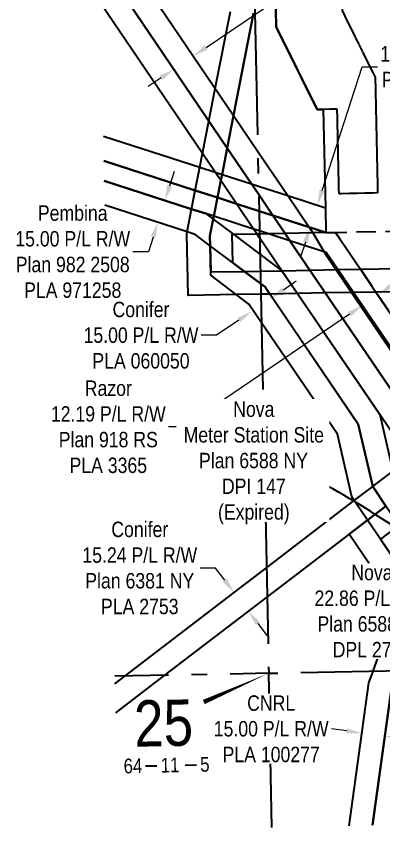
# Model space of a CAD drawing. Extents: x 595131 to 599052, y 6046741 to 6049953.
# Drawn here: x 595131 to 595369, y 6047482 to 6048022 of the extents above; entities that cross this region are included whole.
import ezdxf
from ezdxf.enums import TextEntityAlignment as Align

# ---------------------------------------------------------------- set-up
doc = ezdxf.new("R2010")
doc.units = 0
doc.header["$LTSCALE"] = 5
doc.header["$PDSIZE"] = 0.5
for name, pattern in [('0', [1, 1, 0]), ('foc-ACCESSROAD', [3.75, 2.5, -1.25]), ('foc-FLOWLINE', [3.75, 2.5, -1.25]), ('foc-QUARTERLINE', [33, 25, -3, 2, -3])]:
    doc.linetypes.add(name, pattern=pattern)
doc.layers.get('Defpoints').update_dxf_attribs({"color": 9})
for name, color, linetype in [('10', 1, 'Continuous'), ('9', 3, 'Continuous'), ('C-EZE', 13, 'foc-FLOWLINE'), ('F-RW', 190, 'Continuous'), ('F-WS', 190, 'foc-ACCESSROAD'), ('L-SECLBL', 7, 'Continuous'), ('L-SECQ', 8, 'foc-QUARTERLINE')]:
    doc.layers.add(name, color=color, linetype=linetype)
doc.layers.add('F-RW-T', color=190, linetype='Continuous', lineweight=9)
doc.layers.add('F-WS-T', color=190, linetype='Continuous', lineweight=9)
doc.styles.add('175L', font='', dxfattribs={"height": 20})
doc.styles.add('80CG', font='', dxfattribs={"height": 10})
doc.styles.add('80L', font='', dxfattribs={"height": 10})
doc.styles.add('SIMPLEX', font='')
doc.styles.get('175L').set_extended_font_data('Arial Narrow')
doc.styles.get('80CG').set_extended_font_data('Arial Narrow')
doc.styles.get('80L').set_extended_font_data('Arial Narrow')
doc.styles.get('SIMPLEX').set_extended_font_data('Arial Narrow')
doc.dimstyles.new('Compass 5 000', dxfattribs={"dimscale": 5, "dimtxt": 9, "dimasz": 2, "dimexe": 0.2, "dimexo": 0.0625, "dimgap": 0.5, "dimtad": 0, "dimtih": 1, "dimtoh": 1, "dimzin": 0, "dimdsep": 46, "dimtxsty": '80CG', "dimcen": 0.1, "dimse1": 1, "dimse2": 1, "dimclrd": 256, "dimclrt": 256, "dimaunit": 1, "dimadec": 4, "dimazin": 0, "dimtfac": 0.06, "dimtofl": 0, "dimtmove": 0, "dimatfit": 1, "dimfxl": 0.2, "dimtolj": 1, "dimtzin": 0, "dimlwd": -1, "dimarcsym": 0})

# ---------------------------------------------------------------- blocks, each defined once
blk = doc.blocks.new('L-SECLBL')
at = {"layer": '9', "color": 7}
for p, q in [((-5.08, -27.83), (-12.29, -27.83)), ((20.7, -27.83), (13.5, -27.83))]:
    blk.add_line(p, q, dxfattribs=at)
at = {"layer": '10', "color": 2, "style": 'SIMPLEX'}
blk.add_attdef('SEC', text='', height=30, dxfattribs=at).set_placement((0, 0), align=Align.MIDDLE)
at = {"layer": '10', "color": 5, "style": '80L'}
blk.add_attdef('TWP', text='', height=9.5, dxfattribs=at).set_placement((-14.43, -27.37), align=Align.MIDDLE_RIGHT)
blk.add_attdef('RGE', text='', height=9.5, dxfattribs=at).set_placement((3.62, -27.37), align=Align.MIDDLE_CENTER)
blk.add_attdef('MER', text='', height=9.5, dxfattribs=at).set_placement((23.17, -27.37), align=Align.MIDDLE_LEFT)
blk = doc.blocks.new('*D506')
at = {"layer": 'Defpoints', "color": 0, "transparency": 16777216}
for p in [(595355.56, 6047834.86), (595399.98, 6047791.23), (595389.89, 6047784.38)]:
    blk.add_point(p, dxfattribs=at)
at = {"layer": 'F-WS-T', "transparency": 16777216}
for p, q in [((595373.91, 6047847.34), (595382.18, 6047852.97)), ((595347.29, 6047829.24), (595239.86, 6047756.17)), ((595239.86, 6047756.17), (595229.86, 6047756.17))]:
    blk.add_line(p, q, dxfattribs=at)
for points in [[(595372.97, 6047848.72), (595374.84, 6047845.96), (595365.64, 6047841.72)], [(595346.35, 6047830.61), (595348.22, 6047827.86), (595355.56, 6047834.86)]]:
    blk.add_solid(points, dxfattribs=at)
at = {"layer": 'F-WS-T', "transparency": 16777216, "insert": (595190.77, 6047756.17), "char_height": 10, "attachment_point": 5, "style": '80CG'}
blk.add_mtext('\\A1;Razor\\P12.19 P/L R/W\\PPlan 918 RS \\PPLA 3365', dxfattribs=at)
blk = doc.blocks.new('*D507')
at = {"layer": 'Defpoints', "color": 0, "transparency": 16777216}
for p in [(595245.89, 6047996.62), (595291.14, 6047929.82), (595278.53, 6047921.27)]:
    blk.add_point(p, dxfattribs=at)
at = {"layer": 'F-RW-T', "transparency": 16777216}
for p, q in [((595254.17, 6048002.23), (595344.01, 6048063.08)), ((595344.01, 6048063.08), (595354.01, 6048063.08)), ((595225, 6047982.47), (595216.72, 6047976.86))]:
    blk.add_line(p, q, dxfattribs=at)
for points in [[(595253.24, 6048003.61), (595255.11, 6048000.85), (595245.89, 6047996.62)], [(595224.06, 6047983.85), (595225.93, 6047981.09), (595233.28, 6047988.08)]]:
    blk.add_solid(points, dxfattribs=at)
at = {"layer": 'F-RW-T', "transparency": 16777216, "insert": (595393.09, 6048063.08), "char_height": 10, "attachment_point": 5, "style": '80CG'}
blk.add_mtext('\\A1;Razor\\P15.24 P/L R/W\\PPlan 3984 RS\\PPLA 3830', dxfattribs=at)
blk = doc.blocks.new('*D481')
at = {"layer": 'Defpoints', "color": 0, "transparency": 16777216}
for p in [(595272.42, 6047648.72), (595229.61, 6047615.99), (595238.86, 6047603.89)]:
    blk.add_point(p, dxfattribs=at)
at = {"layer": 'F-RW-T', "transparency": 16777216}
for p, q in [((595260.28, 6047664.61), (595250.28, 6047664.61)), ((595266.35, 6047656.66), (595260.28, 6047664.61)), ((595287.75, 6047628.67), (595293.82, 6047620.73))]:
    blk.add_line(p, q, dxfattribs=at)
for points in [[(595267.67, 6047657.68), (595265.02, 6047655.65), (595272.42, 6047648.72)], [(595289.07, 6047629.69), (595286.42, 6047627.66), (595281.67, 6047636.62)]]:
    blk.add_solid(points, dxfattribs=at)
at = {"layer": 'F-RW-T', "transparency": 16777216, "insert": (595211.19, 6047664.61), "char_height": 10, "attachment_point": 5, "style": '80CG'}
blk.add_mtext('\\A1;Conifer\\P15.24 P/L R/W\\PPlan 6381 NY\\PPLA 2753', dxfattribs=at)
blk = doc.blocks.new('*D487')
at = {"layer": 'Defpoints', "color": 0, "transparency": 16777216}
for p in [(595283.78, 6047831.1), (595325.24, 6047796.8), (595312.95, 6047788.4)]:
    blk.add_point(p, dxfattribs=at)
at = {"layer": 'F-RW-T', "transparency": 16777216}
for p, q in [((595304.34, 6047845.14), (595312.6, 6047850.78)), ((595275.53, 6047825.46), (595261.06, 6047815.58)), ((595261.06, 6047815.58), (595251.06, 6047815.58))]:
    blk.add_line(p, q, dxfattribs=at)
for points in [[(595303.4, 6047846.52), (595305.28, 6047843.76), (595296.08, 6047839.5)], [(595274.59, 6047826.84), (595276.47, 6047824.09), (595283.78, 6047831.1)]]:
    blk.add_solid(points, dxfattribs=at)
at = {"layer": 'F-RW-T', "transparency": 16777216, "insert": (595211.97, 6047815.58), "char_height": 10, "attachment_point": 5, "style": '80CG'}
blk.add_mtext('\\A1;Conifer\\P15.00 P/L R/W\\PPLA 060050', dxfattribs=at)
blk = doc.blocks.new('*D488')
at = {"layer": 'Defpoints', "color": 0, "transparency": 16777216}
for p in [(595355.34, 6047557.57), (595345.26, 6047484.19), (595360.12, 6047482.15)]:
    blk.add_point(p, dxfattribs=at)
at = {"layer": 'F-RW-T', "transparency": 16777216}
for p, q in [((595345.44, 6047558.93), (595335.53, 6047560.29)), ((595380.11, 6047554.16), (595390.02, 6047552.8))]:
    blk.add_line(p, q, dxfattribs=at)
for points in [[(595345.66, 6047560.58), (595345.21, 6047557.28), (595355.34, 6047557.57)], [(595380.34, 6047555.81), (595379.88, 6047552.51), (595370.2, 6047555.52)]]:
    blk.add_solid(points, dxfattribs=at)
at = {"layer": 'F-RW-T', "transparency": 16777216, "insert": (595296.44, 6047560.29), "char_height": 10, "attachment_point": 5, "style": '80CG', "bg_fill": 3, "box_fill_scale": 1.1, "bg_fill_color": 256, "bg_fill_true_color": 13158600, "bg_fill_transparency": 0}
blk.add_mtext('\\A1;CNRL\\P15.00 P/L R/W\\PPLA 100277', dxfattribs=at)
blk = doc.blocks.new('*D575')
at = {"layer": 'Defpoints', "color": 0, "transparency": 16777216}
for p in [(595520.75, 6047596.78), (595483.84, 6047562.23), (595505.32, 6047554.41)]:
    blk.add_point(p, dxfattribs=at)
at = {"layer": 'F-RW-T', "transparency": 16777216}
for p, q in [((595411.33, 6047636.63), (595401.33, 6047636.63)), ((595489.88, 6047608.02), (595411.33, 6047636.63)), ((595530.14, 6047593.36), (595539.54, 6047589.94))]:
    blk.add_line(p, q, dxfattribs=at)
for points in [[(595490.45, 6047609.59), (595489.31, 6047606.46), (595499.28, 6047604.6)], [(595530.71, 6047594.92), (595529.57, 6047591.79), (595520.75, 6047596.78)]]:
    blk.add_solid(points, dxfattribs=at)
at = {"layer": 'F-RW-T', "transparency": 16777216, "insert": (595361.79, 6047636.63), "char_height": 10, "attachment_point": 5, "style": '80CG', "bg_fill": 3, "box_fill_scale": 1.1, "bg_fill_color": 256, "bg_fill_true_color": 13158600, "bg_fill_transparency": 0}
blk.add_mtext('\\A1;Nova\\P22.86 P/L R/W\\PPlan 6588 NY\\PDPL 2795', dxfattribs=at)
blk = doc.blocks.new('*D579')
at = {"layer": 'Defpoints', "color": 0, "transparency": 16777216}
for p in [(595314.32, 6047903.84), (595326.39, 6047899.94), (595309.64, 6047889.34)]:
    blk.add_point(p, dxfattribs=at)
at = {"layer": 'F-RW-T', "transparency": 16777216}
for p, q in [((595329.46, 6047909.46), (595355.37, 6047989.71)), ((595355.37, 6047989.71), (595365.37, 6047989.71)), ((595318.64, 6047875.93), (595315.56, 6047866.41))]:
    blk.add_line(p, q, dxfattribs=at)
for points in [[(595327.87, 6047909.97), (595331.05, 6047908.94), (595326.39, 6047899.94)], [(595317.05, 6047876.44), (595320.22, 6047875.42), (595321.71, 6047885.44)]]:
    blk.add_solid(points, dxfattribs=at)
at = {"layer": 'F-RW-T', "transparency": 16777216, "insert": (595404.46, 6047989.71), "char_height": 10, "attachment_point": 5, "style": '80CG'}
blk.add_mtext('\\A1;Conifer\\P15.24 P/L R/W\\PPlan 5820 MC\\PPLA 1210', dxfattribs=at)
blk = doc.blocks.new('*D586')
at = {"layer": 'Defpoints', "color": 0, "transparency": 16777216}
for p in [(595236.69, 6047900.09), (595222.92, 6047888.78), (595232.09, 6047885.82)]:
    blk.add_point(p, dxfattribs=at)
at = {"layer": 'F-RW-T', "transparency": 16777216}
for p, q in [((595230.6, 6047912.56), (595233.67, 6047922.08)), ((595219.85, 6047879.26), (595216.78, 6047869.75)), ((595216.78, 6047869.75), (595206.78, 6047869.75))]:
    blk.add_line(p, q, dxfattribs=at)
for points in [[(595229.01, 6047913.07), (595232.19, 6047912.05), (595227.53, 6047903.04)], [(595218.26, 6047879.77), (595221.43, 6047878.75), (595222.92, 6047888.78)]]:
    blk.add_solid(points, dxfattribs=at)
at = {"layer": 'F-RW-T', "transparency": 16777216, "insert": (595167.69, 6047869.75), "char_height": 10, "attachment_point": 5, "style": '80CG'}
blk.add_mtext('\\A1;Pembina\\P15.00 P/L R/W\\PPlan 982 2508\\PPLA 971258', dxfattribs=at)

msp = doc.modelspace()

# ---------------------------------------------------------------- linework, layer by layer
at = {"layer": 'C-EZE', "linetype": '0', "flags": 128}
msp.add_lwpolyline([(595176.966, 6048450.873), (595276.902, 6048452.931), (595611.814, 6048459.826), (595612.122, 6048444.837), (595617.162, 6048444.94), (595626.702, 6048445.138), (595633.064, 6048445.268), (595636.238, 6048445.334), (595642.604, 6048445.464), (595767.832, 6048448.043), (595769.219, 6048448.07), (595776.657, 6048448.225), (595799.726, 6048448.699), (595814.964, 6048449.013), (595832.979, 6048449.384), (595873.998, 6048450.229), (595889.002, 6048450.537), (595960.57, 6048452.011), (595984.672, 6048414.264), (596017.132, 6048363.419), (596026.596, 6048348.596), (596042.355, 6048323.914), (596052.754, 6048307.626), (596063.786, 6048290.344), (596079.544, 6048265.661), (596085.85, 6048255.788), (596087.923, 6048157.813), (596081.618, 6048167.687), (596065.861, 6048192.371), (596054.828, 6048209.648), (596044.429, 6048225.939), (596028.67, 6048250.622), (596019.205, 6048265.447), (595933.005, 6048400.459), (595820.33, 6048398.139), (595814.33, 6048398.015), (595806.642, 6048397.857), (595799.092, 6048397.702), (595768.582, 6048397.073), (595628.348, 6048394.185), (595621.981, 6048394.055), (595618.806, 6048393.989), (595612.445, 6048393.858), (595602.905, 6048393.662), (595593.363, 6048393.466), (595583.823, 6048393.269), (595357.691, 6048388.613), (595360.067, 6048278.874), (595337.083, 6048278.387), (595339.748, 6048152.467), (595340.065, 6048137.477), (595342.422, 6048026.104), (595363.873, 6047982.945), (595364.301, 6047962.793), (595365.463, 6047907.846), (595340.48, 6047907.318), (595339.318, 6047962.264), (595330.24, 6047962.071), (595326.293, 6047961.989), (595299.655, 6048015.582), (595297.094, 6048136.536), (595296.777, 6048151.527), (595291.64, 6048394.25), (595278.137, 6048393.973), (595178.202, 6048391.915)], dxfattribs=at)
at = {"layer": 'F-RW', "flags": 128}
for points in [[(595297.094, 6048136.536), (595299.655, 6048015.582), (595326.293, 6047961.989), (595330.24, 6047962.071), (595331.591, 6047898.26), (595331.932, 6047882.143), (595323.551, 6047881.965), (595305.412, 6047881.581), (595294.711, 6047881.355), (595288.886, 6047881.232), (595287.274, 6047881.198), (595272.163, 6047880.878), (595271.014, 6047880.854), (595271.414, 6047862.686), (595289.561, 6047849.048), (595292.438, 6047846.887), (595352.86, 6047758.009), (595362.311, 6047717.44), (595370.889, 6047704.823)], [(595184.592, 6048087.119), (595272.02, 6047958.04), (595287.763, 6047934.791), (595307.175, 6047906.143), (595321.052, 6047885.656), (595323.551, 6047881.965), (595331.598, 6047868.225), (595409.547, 6047753.625)], [(595185.179, 6048059.09), (595267.888, 6047936.979), (595283.627, 6047913.745), (595288.351, 6047906.763), (595297.503, 6047893.258), (595305.412, 6047881.581), (595308.604, 6047876.869), (595398.289, 6047744.945)], [(595398.289, 6047744.945), (595308.604, 6047876.869), (595305.412, 6047881.581), (595297.503, 6047893.258), (595288.351, 6047906.763), (595283.627, 6047913.745), (595267.888, 6047936.979), (595185.179, 6048059.09)], [(595386.168, 6047735.679), (595366.828, 6047764.127), (595303.436, 6047857.376), (595288.938, 6047878.738), (595287.274, 6047881.198), (595285.057, 6047884.472), (595273.956, 6047900.86), (595263.757, 6047915.919), (595260.081, 6047921.347), (595185.767, 6048031.061)], [(595496.228, 6047846.098), (595364.359, 6047843.623), (595349.779, 6047843.349), (595331.622, 6047843.01), (595313.434, 6047842.668), (595295.534, 6047842.333), (595289.704, 6047842.224), (595273.81, 6047841.926), (595242.538, 6047841.339), (595241.673, 6047881.304), (595241.935, 6047882.639), (595244.841, 6047897.455), (595247.203, 6047909.496), (595250.156, 6047924.551), (595251.898, 6047933.427), (595256.029, 6047954.485), (595260.161, 6047975.547), (595269.987, 6048025.642)], [(595362.267, 6047497.786), (595374.484, 6047586.665), (595378.541, 6047597.991), (595394.7, 6047643.085), (595367.393, 6047683.269), (595358.949, 6047695.694), (595350.374, 6047708.314), (595348.684, 6047710.801), (595339.431, 6047751.48), (595290.092, 6047823.722), (595281.847, 6047835.795), (595257.263, 6047854.548), (595256.85, 6047873.632), (595256.711, 6047880.007), (595258.845, 6047890.886), (595259.224, 6047892.812), (595261.586, 6047904.853), (595263.757, 6047915.919), (595264.539, 6047919.908), (595267.888, 6047936.979), (595272.02, 6047958.04), (595285.032, 6048024.375)], [(595285.032, 6048024.375), (595272.02, 6047958.04), (595267.888, 6047936.979), (595264.539, 6047919.908), (595263.757, 6047915.919), (595261.586, 6047904.853), (595259.224, 6047892.812), (595258.845, 6047890.886), (595256.712, 6047880.007), (595256.85, 6047873.632), (595257.218, 6047856.625), (595278.938, 6047857.032), (595289.389, 6047857.228), (595303.435, 6047857.42), (595321.547, 6047857.83), (595339.699, 6047858.171), (595354.284, 6047858.445), (595495.946, 6047861.103)], [(595187.576, 6047944.755), (595250.156, 6047924.551), (595260.081, 6047921.347), (595264.539, 6047919.908), (595283.627, 6047913.745), (595288.236, 6047912.257), (595307.175, 6047906.143), (595331.591, 6047898.26), (595331.932, 6047882.143), (595321.052, 6047885.656), (595297.503, 6047893.258), (595288.574, 6047896.141), (595273.956, 6047900.86), (595261.586, 6047904.853), (595247.203, 6047909.496), (595187.914, 6047928.638)], [(595187.914, 6047928.638), (595247.203, 6047909.496), (595261.586, 6047904.853), (595273.956, 6047900.86), (595288.574, 6047896.141), (595297.503, 6047893.258), (595321.052, 6047885.656), (595331.932, 6047882.143), (595338.085, 6047882.272), (595354.284, 6047858.445), (595364.359, 6047843.623), (595420.106, 6047761.624)], [(595410.41, 6047754.212), (595349.779, 6047843.349), (595339.699, 6047858.171), (595332.152, 6047869.266), (595308.604, 6047876.869), (595294.711, 6047881.355), (595288.844, 6047883.248), (595285.057, 6047884.472), (595259.224, 6047892.812), (595254.067, 6047894.477), (595244.841, 6047897.455), (595188.184, 6047915.747)], [(595188.184, 6047915.747), (595244.841, 6047897.455), (595254.067, 6047894.477), (595258.845, 6047890.886), (595272.163, 6047880.878), (595289.161, 6047868.103), (595303.436, 6047857.39), (595313.434, 6047842.668), (595366.828, 6047764.127), (595375.378, 6047727.43), (595376.28, 6047723.559), (595382.818, 6047713.942), (595391.264, 6047701.519), (595421.317, 6047657.313), (595414.445, 6047638.449), (595399.863, 6047598.409), (595393.843, 6047581.881), (595382.449, 6047498.209)], [(595377.391, 6047498.103), (595388.961, 6047583.067), (595394.511, 6047598.304), (595409.084, 6047638.33), (595411.528, 6047645.043), (595379.335, 6047692.399), (595370.889, 6047704.823), (595362.311, 6047717.44), (595352.86, 6047758.009), (595295.534, 6047842.333), (595292.438, 6047846.887), (595289.561, 6047849.048), (595278.938, 6047857.032), (595271.414, 6047862.686), (595256.85, 6047873.632), (595247.069, 6047880.982), (595241.935, 6047882.639), (595188.517, 6047899.885)], [(595195.023, 6047589.55), (595201.501, 6047594.503), (595276.067, 6047651.506), (595293.424, 6047664.776), (595350.374, 6047708.314), (595362.311, 6047717.44), (595375.378, 6047727.43)], [(595370.889, 6047704.823), (595358.949, 6047695.694), (595347.014, 6047686.57), (595293.82, 6047645.903), (595280.201, 6047635.492), (595227.248, 6047595.011), (595195.418, 6047570.677)], [(595347.082, 6047497.468), (595359.837, 6047590.254), (595362.497, 6047597.675), (595378.006, 6047640.963), (595347.014, 6047686.57), (595358.949, 6047695.694), (595370.889, 6047704.823)], [(595379.335, 6047692.399), (595367.393, 6047683.269), (595394.7, 6047643.085)], [(595374.484, 6047586.665), (595362.267, 6047497.786)]]:
    msp.add_lwpolyline(points, dxfattribs=at)
at = {"layer": 'F-WS', "flags": 128}
msp.add_lwpolyline([(595544.646, 6047736.7), (595540.511, 6047722.29), (595530.924, 6047725.048), (595526.102, 6047726.435), (595523.455, 6047727.196), (595513.403, 6047730.088), (595513.742, 6047712.079), (595498.642, 6047717.578), (595493.082, 6047719.603), (595488.576, 6047721.244), (595477.926, 6047725.122), (595472.795, 6047711.034), (595467.822, 6047697.381), (595466.412, 6047693.509), (595453.966, 6047711.817), (595448.302, 6047720.149), (595437.129, 6047736.584), (595428.683, 6047749.008), (595420.106, 6047761.624), (595364.359, 6047843.623), (595354.284, 6047858.445), (595338.085, 6047882.272), (595495.486, 6047885.604), (595502.801, 6047885.759), (595503.263, 6047864.431), (595505.995, 6047861.292), (595511.048, 6047855.484), (595513.901, 6047852.205), (595518.845, 6047846.523), (595523.763, 6047840.872), (595533.782, 6047829.357), (595534.578, 6047828.443), (595550.218, 6047810.468), (595561.948, 6047796.987), (595554.423, 6047770.768), (595544.646, 6047736.7)], close=True, dxfattribs=at)
at = {"layer": 'L-SECQ', "flags": 128}
for points in [[(595278.003, 6048400.364), (595294.871, 6047596.359), (596099.472, 6047612.194)], [(595296.968, 6047496.418), (595294.871, 6047596.359), (595194.921, 6047594.392)]]:
    msp.add_lwpolyline(points, dxfattribs=at)

# ---------------------------------------------------------------- block references
at = {"layer": 'L-SECLBL', "rotation": 1.242483252881852}
msp.add_blockref('L-SECLBL', (595226.632, 6047564.081), dxfattribs=at).add_auto_attribs({'SEC': '25', 'TWP': '64', 'RGE': '11', 'MER': '5'})

# ---------------------------------------------------------------- dimensions: what is measured, and where the dimension line sits
at = {"layer": 'F-RW-T'}
for base, p1, p2, angle, text, picture, middle in [((595245.892, 6047996.62), (595278.526, 6047921.274), (595291.139, 6047929.818), 34.11089, 'Razor\\P15.24 P/L R/W\\PPlan 3984 RS\\PPLA 3830', '*D507', (595393.093, 6048063.076)), ((595283.785, 6047831.104), (595325.244, 6047796.799), (595312.949, 6047788.403), 214.33192, 'Conifer\\P15.00 P/L R/W\\PPLA 060050', '*D487', (595211.972, 6047815.583)), ((595272.422, 6047648.72), (595238.861, 6047603.889), (595229.61, 6047615.991), 127.39648, 'Conifer\\P15.24 P/L R/W\\PPlan 6381 NY\\PPLA 2753', '*D481', (595211.19, 6047664.609))]:
    dim = msp.add_linear_dim(base=base, p1=p1, p2=p2, angle=angle, text=text, dimstyle='Compass 5 000', dxfattribs=at)
    dim.commit()
    dim.dimension.update_dxf_attribs({"geometry": picture, "text_midpoint": middle, "dimtype": 161})
at = {"layer": 'F-RW-T', "color": 5}
for base, p1, p2, angle, text, picture, middle in [((595326.388, 6047899.94), (595309.641, 6047889.339), (595314.321, 6047903.836), 72.10673, 'Conifer\\P15.24 P/L R/W\\PPlan 5820 MC\\PPLA 1210', '*D579', (595404.457, 6047989.708)), ((595222.921, 6047888.778), (595236.692, 6047900.086), (595232.086, 6047885.819), 252.10732, 'Pembina\\P15.00 P/L R/W\\PPlan 982 2508\\PPLA 971258', '*D586', (595167.69, 6047869.745))]:
    dim = msp.add_linear_dim(base=base, p1=p1, p2=p2, angle=angle, text=text, dimstyle='Compass 5 000', dxfattribs=at)
    dim.commit()
    dim.dimension.update_dxf_attribs({"geometry": picture, "text_midpoint": middle, "dimtype": 161})

# ---------------------------------------------------------------- leaders
at = {"layer": 'F-RW-T', "path_type": 1}
msp.add_leader([(595517.715, 6047661.167), (595443.838, 6047661.391), (595329.365, 6047719.645)], dimstyle='Compass 5 000', override={"dimasz": 1, "dimgap": 0.5, "dimtad": 0, "dimldrblk": 'DotBlank'}, dxfattribs=at)

# ---------------------------------------------------------------- next in the draw order: dimensions: what is measured, and where the dimension line sits
at = {"layer": 'F-RW-T'}
dim = msp.add_linear_dim(base=(595355.343, 6047557.565), p1=(595360.117, 6047482.149), p2=(595345.257, 6047484.192), angle=172.17256, text='CNRL\\P15.00 P/L R/W\\PPLA 100277', dimstyle='Compass 5 000', override={"dimtfill": 1}, dxfattribs=at)
dim.commit()
dim.dimension.update_dxf_attribs({"geometry": '*D488', "text_midpoint": (595296.444, 6047560.289), "dimtype": 161})

# ---------------------------------------------------------------- next in the draw order: linework, layer by layer
at = {"layer": 'L-SECLBL', "flags": 128}
msp.add_lwpolyline([(595294.871, 6047596.359, 0, 2.999, 0), (595252.736, 6047577.72, 2.999, 2.999, 0)], format="xyseb", dxfattribs=at)

# ---------------------------------------------------------------- next in the draw order: dimensions: what is measured, and where the dimension line sits
at = {"layer": 'F-RW-T', "color": 5}
dim = msp.add_linear_dim(base=(595520.748, 6047596.78), p1=(595483.844, 6047562.226), p2=(595505.315, 6047554.406), angle=339.98786, text='Nova\\P22.86 P/L R/W\\PPlan 6588 NY\\PDPL 2795', dimstyle='Compass 5 000', override={"dimtfill": 1}, dxfattribs=at)
dim.commit()
dim.dimension.update_dxf_attribs({"geometry": '*D575', "text_midpoint": (595361.789, 6047636.632), "dimtype": 161})

# ---------------------------------------------------------------- next in the draw order: dimensions: what is measured, and where the dimension line sits
at = {"layer": 'F-WS-T'}
dim = msp.add_linear_dim(base=(595355.555, 6047834.859), p1=(595399.976, 6047791.235), p2=(595389.893, 6047784.376), angle=214.22292, text='Razor\\P12.19 P/L R/W\\PPlan 918 RS \\PPLA 3365', dimstyle='Compass 5 000', dxfattribs=at)
dim.commit()
dim.dimension.update_dxf_attribs({"geometry": '*D506', "text_midpoint": (595190.774, 6047756.165), "dimtype": 161})

# ---------------------------------------------------------------- next in the draw order: texts
at = {"layer": 'F-WS-T', "insert": (595236.423, 6047772.662), "char_height": 10, "width": 96.1346, "attachment_point": 1, "style": '175L', "bg_fill": 3, "box_fill_scale": 1.15, "bg_fill_color": 256, "bg_fill_true_color": 256, "bg_fill_transparency": 0}
msp.add_mtext('\\pi35.3763;Nova\\P\\pi3.21055;Meter Station Site\\P\\pi13.20714;Plan 6588 NY\\P\\pi28.07412;DPI 147\\P\\pi25.52637;(Expired)', dxfattribs=at)

doc.saveas('drawing.dxf')
